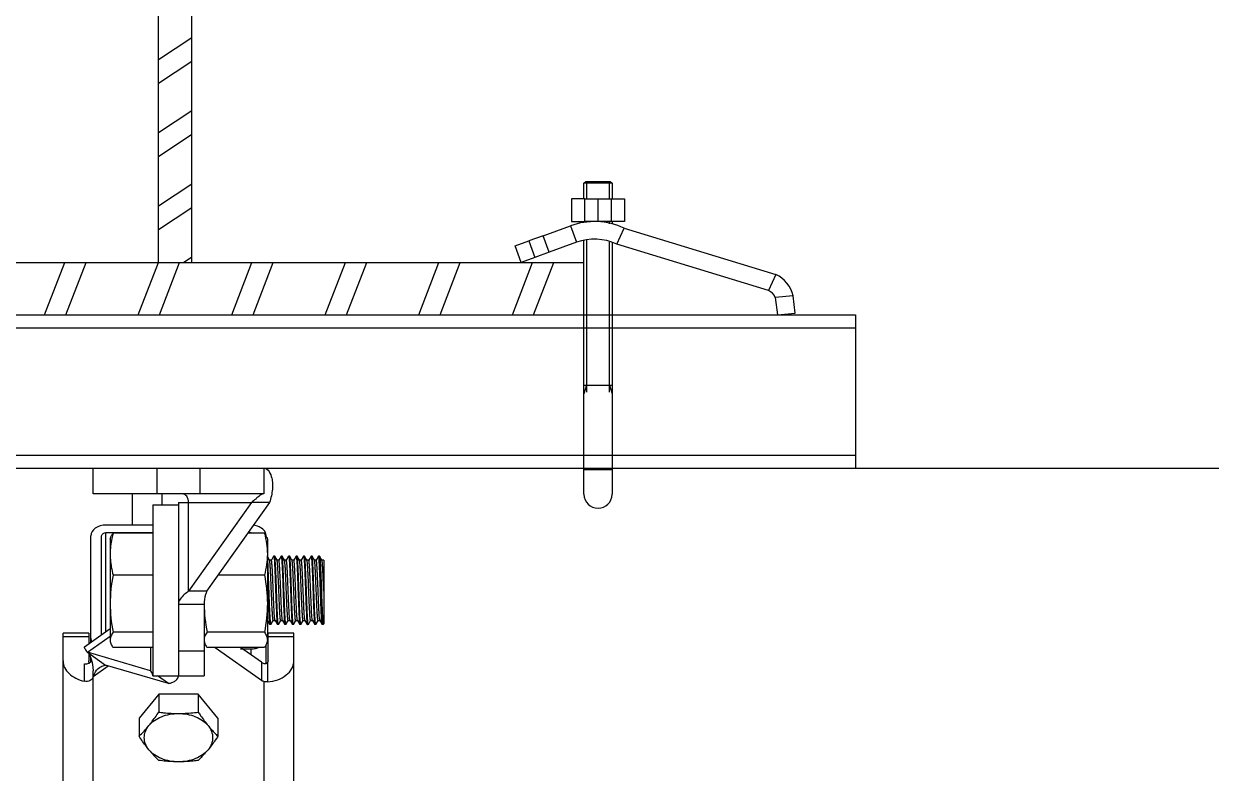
# Model space of a CAD drawing. Extents: x 4995099 to 5303443, y 4627657 to 4889583.
# Drawn here: x 5020904 to 5024940, y 4737248 to 4739797 of the extents above; entities that cross this region are included whole.
import ezdxf

# ---------------------------------------------------------------- set-up
doc = ezdxf.new("R2010")
doc.units = 0
doc.header["$LTSCALE"] = 1000
doc.header["$MEASUREMENT"] = 0
doc.layers.get('0').update_dxf_attribs({"color": 4, "linetype": 'CONTINUOUS'})
doc.layers.add('BZ', color=2, linetype='CONTINUOUS')
doc.layers.add('walraven', color=7, linetype='CONTINUOUS')

msp = doc.modelspace()

# ---------------------------------------------------------------- linework, layer by layer
for p, q in [((5021361.1, 4738985.2), (5021361.1, 4742055)), ((5021475.1, 4738985.2), (5021475.1, 4742055)), ((5021361.1, 4739675.2), (5021475.1, 4739750.4)), ((5021361.1, 4739594.5), (5021475.1, 4739669.7)), ((5021361.1, 4739426.5), (5021475.1, 4739501.7)), ((5021361.1, 4739345.7), (5021475.1, 4739420.9)), ((5021361.1, 4739177.7), (5021475.1, 4739252.9)), ((5021361.1, 4739096.9), (5021475.1, 4739172.1)), ((5020028.7, 4738985.2), (5022807.6, 4738985.2)), ((5020974.7, 4738807), (5021043.3, 4738985.2)), ((5021047.1, 4738807), (5021115.6, 4738985.2)), ((5021292.6, 4738807), (5021361.1, 4738985.2)), ((5021365, 4738807), (5021433.5, 4738985.2)), ((5021446.4, 4738985.2), (5021475.1, 4739004.1)), ((5021610.5, 4738807), (5021679, 4738985.2)), ((5021682.9, 4738807), (5021751.4, 4738985.2)), ((5021928.4, 4738807), (5021996.9, 4738985.2)), ((5022000.8, 4738807), (5022069.3, 4738985.2)), ((5022246.3, 4738807), (5022314.8, 4738985.2)), ((5022318.7, 4738807), (5022387.2, 4738985.2)), ((5022564.2, 4738807), (5022632.7, 4738985.2)), ((5022636.5, 4738807), (5022705.1, 4738985.2))]:
    msp.add_line(p, q)
at = {"linetype": 'Continuous'}
for p, q in [((5019128.4, 4738807), (5023730.8, 4738807)), ((5019128.4, 4738762.5), (5023730.8, 4738762.5)), ((5019128.4, 4738329.8), (5023730.8, 4738329.8)), ((5019128.4, 4738285.2), (5023730.8, 4738285.2)), ((5021139.2, 4738198.1), (5021139.2, 4738285.2)), ((5021139.2, 4738285.2), (5021720, 4738285.2)), ((5021357, 4738198.1), (5021357, 4738285.2)), ((5021502.2, 4738285.2), (5021502.2, 4738198.1)), ((5021720, 4738285.2), (5021720, 4738198.1)), ((5021720, 4738198.1), (5021139.2, 4738198.1)), ((5021271.9, 4738198.1), (5021271.9, 4738091.7)), ((5021372.5, 4738198.1), (5021372.5, 4738160.1)), ((5021429.6, 4738169.1), (5021429.6, 4737579.3)), ((5021429.6, 4738169.1), (5021677.5, 4738169.1)), ((5021677.5, 4738169.1), (5021463.6, 4737866.6)), ((5021463.6, 4737866.6), (5021463.6, 4738169.1)), ((5021739.1, 4738169.1), (5021525.2, 4737866.6)), ((5021739.1, 4738169.1), (5021677.5, 4738169.1)), ((5021342.5, 4738160.1), (5021342.5, 4737579.3)), ((5021342.5, 4738160.1), (5021429.6, 4738160.1)), ((5021342.5, 4738091.7), (5021182.7, 4738091.7)), ((5021131.9, 4737693.4), (5021131.9, 4738055.7)), ((5021168.2, 4737719.1), (5021168.2, 4738055.7)), ((5021182.7, 4737729.4), (5021182.7, 4738066)), ((5021182.7, 4738066), (5021342.5, 4738066)), ((5021197.3, 4738043.9), (5021199.6, 4738050.4)), ((5021197.3, 4738043.9), (5021197.3, 4737695.5)), ((5021342.5, 4738064), (5021207.1, 4738064)), ((5021721.8, 4738064), (5021664.8, 4738064)), ((5021666.2, 4738066), (5021676.4, 4738066)), ((5021676.4, 4738064), (5021676.4, 4738066)), ((5021729.3, 4738050.4), (5021731.6, 4738043.9)), ((5021731.6, 4738043.9), (5021731.6, 4737695.5)), ((5021739.1, 4737972.1), (5021731.6, 4737985)), ((5021739.2, 4737971.8), (5021739.1, 4737972.1)), ((5021745.3, 4737972.1), (5021739.1, 4737972.1)), ((5021739.4, 4737971.4), (5021739.2, 4737971.8)), ((5021753, 4737985.7), (5021745.2, 4737972.1)), ((5021753, 4737985.7), (5021753.2, 4737985.9)), ((5021756.4, 4737985.9), (5021753.2, 4737985.9)), ((5021756.6, 4737985.6), (5021756.4, 4737985.9)), ((5021764.5, 4737972.1), (5021756.6, 4737985.6)), ((5021764.6, 4737971.8), (5021764.5, 4737972.1)), ((5021770.7, 4737972.1), (5021764.5, 4737972.1)), ((5021778.4, 4737985.7), (5021770.6, 4737972.1)), ((5021778.4, 4737985.7), (5021778.6, 4737985.9)), ((5021781.8, 4737985.9), (5021778.6, 4737985.9)), ((5021782.1, 4737985.6), (5021781.8, 4737985.9)), ((5021789.9, 4737972.1), (5021782.1, 4737985.6)), ((5021790, 4737971.8), (5021789.9, 4737972.1)), ((5021796.1, 4737972.1), (5021789.9, 4737972.1)), ((5021803.8, 4737985.7), (5021796, 4737972.1)), ((5021803.8, 4737985.7), (5021804.1, 4737985.9)), ((5021807.2, 4737985.9), (5021804.1, 4737985.9)), ((5021807.5, 4737985.6), (5021807.2, 4737985.9)), ((5021815.3, 4737972.1), (5021807.5, 4737985.6)), ((5021815.4, 4737971.8), (5021815.3, 4737972.1)), ((5021821.5, 4737972.1), (5021815.3, 4737972.1)), ((5021815.5, 4737971.6), (5021815.4, 4737971.8)), ((5021829.2, 4737985.7), (5021821.4, 4737972.1)), ((5021829.2, 4737985.7), (5021829.5, 4737985.9)), ((5021832.6, 4737985.9), (5021829.5, 4737985.9)), ((5021832.9, 4737985.6), (5021832.6, 4737985.9)), ((5021840.7, 4737972.1), (5021832.9, 4737985.6)), ((5021840.8, 4737971.8), (5021840.7, 4737972.1)), ((5021846.9, 4737972.1), (5021840.7, 4737972.1)), ((5021854.6, 4737985.7), (5021846.8, 4737972.1)), ((5021854.6, 4737985.7), (5021854.9, 4737985.9)), ((5021858, 4737985.9), (5021854.9, 4737985.9)), ((5021858.3, 4737985.6), (5021858, 4737985.9)), ((5021866.1, 4737972.1), (5021858.3, 4737985.6)), ((5021866.2, 4737971.8), (5021866.1, 4737972.1)), ((5021872.3, 4737972.1), (5021866.1, 4737972.1)), ((5021880, 4737985.7), (5021872.2, 4737972.1)), ((5021880, 4737985.7), (5021880.3, 4737985.9)), ((5021883.5, 4737985.9), (5021880.3, 4737985.9)), ((5021883.7, 4737985.6), (5021883.5, 4737985.9)), ((5021891.5, 4737972.1), (5021883.7, 4737985.6)), ((5021891.7, 4737971.8), (5021891.5, 4737972.1)), ((5021897.7, 4737972.1), (5021891.5, 4737972.1)), ((5021905.5, 4737985.7), (5021897.6, 4737972.1)), ((5021905.7, 4737985.9), (5021905.5, 4737985.7)), ((5021908.9, 4737985.9), (5021905.7, 4737985.9)), ((5021908.9, 4737985.9), (5021909.1, 4737985.6)), ((5021916.9, 4737972.1), (5021909.1, 4737985.6)), ((5021909.1, 4737985.6), (5021909.2, 4737985.5)), ((5021917.1, 4737971.8), (5021916.9, 4737972.1)), ((5021923.1, 4737972.1), (5021916.9, 4737972.1)), ((5021923.3, 4737972.5), (5021923, 4737972.1)), ((5021923.3, 4737972), (5021923.1, 4737972.1)), ((5021923.3, 4737972.5), (5021923.3, 4737756.3)), ((5021342.5, 4737921.8), (5021207.1, 4737921.8)), ((5021721.8, 4737921.8), (5021564.2, 4737921.8)), ((5021525.2, 4737866.6), (5021463.6, 4737866.6)), ((5021516.7, 4737822), (5021429.6, 4737822)), ((5021516.7, 4737822), (5021516.7, 4737579.3)), ((5021731.6, 4737767.3), (5021732.4, 4737767.3)), ((5021732.3, 4737767.6), (5021732.4, 4737767.3)), ((5021732.4, 4737767.3), (5021740.3, 4737753.8)), ((5021743.9, 4737753.8), (5021751.7, 4737767.3)), ((5021751.6, 4737767.3), (5021757.8, 4737767.3)), ((5021757.7, 4737767.6), (5021757.6, 4737767.9)), ((5021757.7, 4737767.6), (5021757.8, 4737767.3)), ((5021757.8, 4737767.3), (5021765.7, 4737753.8)), ((5021769.4, 4737753.8), (5021777.1, 4737767.3)), ((5021777, 4737767.3), (5021783.2, 4737767.3)), ((5021783.1, 4737767.6), (5021783.2, 4737767.3)), ((5021783.2, 4737767.3), (5021791.1, 4737753.8)), ((5021794.8, 4737753.8), (5021802.5, 4737767.3)), ((5021802.4, 4737767.3), (5021808.7, 4737767.3)), ((5021808.5, 4737767.6), (5021808.7, 4737767.3)), ((5021808.7, 4737767.3), (5021816.5, 4737753.8)), ((5021820.2, 4737753.8), (5021828, 4737767.3)), ((5021827.9, 4737767.3), (5021834.1, 4737767.3)), ((5021833.9, 4737767.6), (5021834.1, 4737767.3)), ((5021834.1, 4737767.3), (5021841.9, 4737753.8)), ((5021845.6, 4737753.8), (5021853.4, 4737767.3)), ((5021853.3, 4737767.3), (5021859.5, 4737767.3)), ((5021859.3, 4737767.6), (5021859.5, 4737767.3)), ((5021859.5, 4737767.3), (5021867.3, 4737753.8)), ((5021871, 4737753.8), (5021878.8, 4737767.3)), ((5021878.7, 4737767.3), (5021884.9, 4737767.3)), ((5021884.7, 4737767.6), (5021884, 4737770.7)), ((5021884.7, 4737767.6), (5021884.9, 4737767.3)), ((5021884.9, 4737767.3), (5021892.7, 4737753.8)), ((5021896.4, 4737753.8), (5021904.2, 4737767.3)), ((5021904.1, 4737767.3), (5021910.3, 4737767.3)), ((5021910.2, 4737767.6), (5021910.3, 4737767.3)), ((5021910.3, 4737767.3), (5021918.2, 4737753.8)), ((5021037.5, 4737013.6), (5021037.5, 4737724.5)), ((5021124.6, 4737724.5), (5021037.5, 4737724.5)), ((5021110.4, 4737678.2), (5021197.3, 4737739.6)), ((5021124.6, 4737724.5), (5021124.6, 4737688.3)), ((5021342.5, 4737727.4), (5021207.1, 4737727.4)), ((5021721.8, 4737727.4), (5021526.5, 4737727.4)), ((5021734.5, 4737629.7), (5021734.5, 4737724.5)), ((5021821.6, 4737724.5), (5021734.5, 4737724.5)), ((5021740.3, 4737753.8), (5021740.5, 4737753.5)), ((5021743.7, 4737753.5), (5021740.5, 4737753.5)), ((5021743.9, 4737753.8), (5021743.7, 4737753.5)), ((5021765.7, 4737753.8), (5021765.9, 4737753.5)), ((5021769.1, 4737753.5), (5021765.9, 4737753.5)), ((5021769.4, 4737753.8), (5021769.1, 4737753.5)), ((5021791.1, 4737753.8), (5021791.3, 4737753.5)), ((5021794.5, 4737753.5), (5021791.3, 4737753.5)), ((5021794.8, 4737753.8), (5021794.5, 4737753.5)), ((5021816.5, 4737753.8), (5021816.8, 4737753.5)), ((5021819.9, 4737753.5), (5021816.8, 4737753.5)), ((5021820.2, 4737753.8), (5021819.9, 4737753.5)), ((5021821.6, 4737013.6), (5021821.6, 4737724.5)), ((5021841.9, 4737753.8), (5021842.2, 4737753.5)), ((5021845.3, 4737753.5), (5021842.2, 4737753.5)), ((5021845.6, 4737753.8), (5021845.3, 4737753.5)), ((5021867.3, 4737753.8), (5021867.6, 4737753.5)), ((5021870.7, 4737753.5), (5021867.6, 4737753.5)), ((5021871, 4737753.8), (5021870.7, 4737753.5)), ((5021892.7, 4737753.8), (5021893, 4737753.5)), ((5021896.2, 4737753.5), (5021893, 4737753.5)), ((5021896.4, 4737753.8), (5021896.2, 4737753.5)), ((5021921.6, 4737753.5), (5021918.4, 4737753.5)), ((5021921.6, 4737753.5), (5021921.8, 4737753.8)), ((5021921.8, 4737753.8), (5021923.3, 4737756.3)), ((5021124.6, 4737711.8), (5021037.5, 4737711.8)), ((5021120.1, 4737659), (5021197.3, 4737713.5)), ((5021197.3, 4737695.5), (5021199.6, 4737689)), ((5021516.7, 4737695.5), (5021519, 4737689)), ((5021727.2, 4737621.2), (5021727.2, 4737684.5)), ((5021729.3, 4737689), (5021731.6, 4737695.5)), ((5021821.6, 4737711.8), (5021734.5, 4737711.8)), ((5021120.1, 4737659), (5021181.7, 4737615.4)), ((5021334, 4737596.3), (5021120.1, 4737659)), ((5021124.6, 4737655.7), (5021124.6, 4737629.7)), ((5021125.4, 4737655.2), (5021127.6, 4737650.6)), ((5021127.6, 4737650.6), (5021132, 4737639.1)), ((5021342.5, 4737675.4), (5021207.1, 4737675.4)), ((5021334, 4737675.4), (5021334, 4737596.3)), ((5021429.6, 4737664.4), (5021516.7, 4737664.4)), ((5021721.8, 4737675.4), (5021526.5, 4737675.4)), ((5021553.7, 4737675.4), (5021711.4, 4737563.8)), ((5021640.1, 4737670.7), (5021676.4, 4737670.7)), ((5021711.4, 4737625.4), (5021640.8, 4737675.4)), ((5021676.4, 4737650.2), (5021676.4, 4737670.7)), ((5021110.2, 4737560.8), (5021110.2, 4737619.4)), ((5021131.9, 4737626.5), (5021131.9, 4737639.2)), ((5021132, 4737639.1), (5021135.9, 4737624.6)), ((5021135.9, 4737624.6), (5021138.6, 4737608.3)), ((5021138.6, 4737608.3), (5021139.2, 4737596.4)), ((5021139.2, 4737576.8), (5021190.2, 4737612.9)), ((5021395.6, 4737552.7), (5021181.7, 4737615.4)), ((5021711.4, 4737625.4), (5021711.4, 4737563.8)), ((5021732, 4737623.9), (5021732, 4737558.3)), ((5021139.2, 4736941.7), (5021139.2, 4737596.4)), ((5021342.5, 4737579.3), (5021516.7, 4737579.3)), ((5021395.6, 4737552.7), (5021358, 4737579.3)), ((5021720, 4737559.6), (5021720, 4736941.7)), ((5021362.5, 4737516.7), (5021295.4, 4737434.6)), ((5021362.5, 4737516.7), (5021362.5, 4737455.6)), ((5021496.6, 4737516.7), (5021362.5, 4737516.7)), ((5021496.6, 4737516.7), (5021496.6, 4737455.6)), ((5021563.7, 4737434.6), (5021496.6, 4737516.7)), ((5021295.4, 4737434.6), (5021295.4, 4737373.5)), ((5021563.7, 4737434.6), (5021563.7, 4737373.5))]:
    msp.add_line(p, q, dxfattribs=at)
at = {"color": 7}
for p, q in [((5020028.7, 4738807), (5022807.6, 4738807)), ((5023730.8, 4738807), (5023730.8, 4738285.2))]:
    msp.add_line(p, q, dxfattribs=at)
at = {"linetype": 'Continuous'}
for centre, radius, start, end in [((5021699.5, 4738055.2), 27.8, 17.8946, 22.1691), ((5021228.6, 4737740), 135.5, 215.5714, 216.7651), ((5021112.7, 4737651.7), 32, 292.244, 297.8329), ((5021113.5, 4737650), 30.1, 297.8753, 299.7704), ((5021004.7, 4737674.7), 418.6, 313.9914, 320.7735), ((5021653.2, 4737592.5), 418.6, 219.2265, 226.0086)]:
    msp.add_arc(centre, radius, start, end, dxfattribs=at)
for points, knots in [([(5021720, 4738285.2), (5021734.4, 4738285.2), (5021746.6, 4738258.6), (5021749.3, 4738233.1), (5021748.9, 4738204.9), (5021744, 4738183.4), (5021739.1, 4738169.1)], [0, 0, 0, 0, 0.34128, 0.481725, 0.640517, 1, 1, 1, 1]), ([(5021463.6, 4738169.1), (5021463.6, 4738176.2), (5021460.9, 4738189.5), (5021448.7, 4738198.1), (5021443.1, 4738198.1)], [0, 0, 0, 0, 0.55976, 1, 1, 1, 1]), ([(5021696.1, 4738183.9), (5021694.8, 4738182.8), (5021688.7, 4738177.6), (5021682.5, 4738172.7), (5021677.5, 4738169.1)], [0, 0, 0, 0, 0.226541, 1, 1, 1, 1]), ([(5021720, 4738198.1), (5021716.2, 4738198.1), (5021707.3, 4738193.7), (5021700.4, 4738187.5), (5021696.1, 4738183.9)], [0, 0, 0, 0, 0.400704, 1, 1, 1, 1]), ([(5021182.7, 4738091.7), (5021170.2, 4738091.7), (5021147, 4738086.9), (5021131.9, 4738065.6), (5021131.9, 4738055.7)], [0, 0, 0, 0, 0.559767, 1, 1, 1, 1]), ([(5021725.2, 4738065.7), (5021723.8, 4738069.1), (5021714.5, 4738083.3), (5021696.9, 4738089.9), (5021684, 4738091.3)], [0, 0, 0, 0, 0.221061, 1, 1, 1, 1]), ([(5021207.1, 4738064), (5021205.6, 4738058.2), (5021200.1, 4738034.9), (5021197.3, 4738010.8), (5021197.3, 4737992.9)], [0, 0, 0, 0, 0.252048, 1, 1, 1, 1]), ([(5021199.5, 4738050.1), (5021199.9, 4738051.3), (5021202, 4738056.2), (5021204.8, 4738060.7), (5021207.1, 4738064)], [0, 0, 0, 0, 0.238306, 1, 1, 1, 1]), ([(5021729.3, 4738050.1), (5021728.9, 4738051.3), (5021726.9, 4738056.2), (5021724.1, 4738060.7), (5021721.8, 4738064)], [0, 0, 0, 0, 0.238306, 1, 1, 1, 1]), ([(5021721.8, 4738064), (5021724.8, 4738052.4), (5021729.7, 4738028.9), (5021731.6, 4738004.8), (5021731.6, 4737992.9)], [0, 0, 0, 0, 0.502209, 1, 1, 1, 1]), ([(5021727.2, 4738055.7), (5021727.2, 4738057.1), (5021727, 4738059.8), (5021726.4, 4738062.4), (5021725.9, 4738063.7)], [0, 0, 0, 0, 0.496614, 1, 1, 1, 1]), ([(5021197.3, 4737992.9), (5021197.3, 4737986.9), (5021198.2, 4737963), (5021202.6, 4737939.2), (5021207.1, 4737921.8)], [0, 0, 0, 0, 0.248826, 1, 1, 1, 1]), ([(5021731.6, 4737992.9), (5021731.6, 4737981), (5021729.7, 4737957), (5021724.8, 4737933.4), (5021721.8, 4737921.8)], [0, 0, 0, 0, 0.497791, 1, 1, 1, 1]), ([(5021740.5, 4737787.6), (5021739.6, 4737806), (5021738.6, 4737835), (5021737.2, 4737874.5), (5021736.1, 4737905.1), (5021735, 4737933.1), (5021734, 4737956.2), (5021733.1, 4737971.7), (5021732.3, 4737980.4), (5021731.9, 4737983.4), (5021731.6, 4737984.6)], [0, 0, 0, 0, 0.280313, 0.441626, 0.601058, 0.746568, 0.867171, 0.953784, 0.982215, 1, 1, 1, 1]), ([(5021751.6, 4737767.3), (5021751.4, 4737767.3), (5021751.1, 4737768.1), (5021750.8, 4737769.4), (5021750.4, 4737771.7), (5021750.1, 4737774.8), (5021749.7, 4737778.8), (5021749.1, 4737785.7), (5021748.5, 4737796.1), (5021747.7, 4737810.5), (5021747, 4737827), (5021746.3, 4737845), (5021745.5, 4737863.8), (5021744.7, 4737882.9), (5021744, 4737901.5), (5021743.2, 4737919), (5021742.5, 4737934.7), (5021741.8, 4737948.1), (5021741.1, 4737958.8), (5021740.3, 4737966.2), (5021739.8, 4737970.1), (5021739.4, 4737971.4)], [0, 0, 0, 0, 0.002911, 0.009851, 0.021077, 0.036552, 0.056152, 0.079719, 0.137881, 0.208992, 0.29053, 0.379595, 0.473019, 0.567477, 0.659607, 0.74613, 0.82397, 0.89036, 0.94295, 0.979899, 1, 1, 1, 1]), ([(5021757.6, 4737767.9), (5021757.1, 4737769), (5021756.7, 4737772.8), (5021755.9, 4737780), (5021755.2, 4737790.5), (5021754.4, 4737803.8), (5021753.7, 4737819.5), (5021752.9, 4737836.9), (5021752.2, 4737855.6), (5021751.4, 4737874.8), (5021750.7, 4737893.8), (5021749.9, 4737911.9), (5021749.2, 4737928.5), (5021748.4, 4737943), (5021747.8, 4737953.5), (5021747.2, 4737960.5), (5021746.8, 4737964.5), (5021746.5, 4737967.6), (5021746.1, 4737970), (5021745.8, 4737971.3), (5021745.5, 4737972.1), (5021745.3, 4737972.1)], [0, 0, 0, 0, 0.018814, 0.054691, 0.106467, 0.172314, 0.249877, 0.336373, 0.428694, 0.52352, 0.617441, 0.707082, 0.789219, 0.860904, 0.919566, 0.943342, 0.96312, 0.978736, 0.990065, 0.997067, 1, 1, 1, 1]), ([(5021753.2, 4737985.9), (5021753.4, 4737985.9), (5021753.7, 4737985.3), (5021753.9, 4737984.4), (5021754.2, 4737982.8), (5021754.6, 4737979.6), (5021755.1, 4737974), (5021755.7, 4737965.6), (5021756.3, 4737955.2), (5021756.8, 4737942.9), (5021757.4, 4737929), (5021758.2, 4737908.2), (5021759.2, 4737880.8), (5021760.3, 4737847.7), (5021761.5, 4737816.5), (5021762.3, 4737796.7), (5021762.8, 4737787.6)], [0, 0, 0, 0, 0.00218, 0.007156, 0.015174, 0.026244, 0.057342, 0.099842, 0.152844, 0.215209, 0.285592, 0.362474, 0.528996, 0.700446, 0.862075, 1, 1, 1, 1]), ([(5021765.9, 4737787.6), (5021765.5, 4737796.4), (5021764.7, 4737815.7), (5021763.6, 4737846), (5021762.5, 4737878.2), (5021761.3, 4737909.8), (5021760.4, 4737934.4), (5021759.6, 4737951.9), (5021759, 4737962.6), (5021758.4, 4737971.4), (5021757.9, 4737978.2), (5021757.3, 4737982.7), (5021757, 4737985), (5021756.6, 4737985.6)], [0, 0, 0, 0, 0.134252, 0.291372, 0.458537, 0.622096, 0.768683, 0.831794, 0.886343, 0.931217, 0.965509, 0.98855, 1, 1, 1, 1]), ([(5021777, 4737767.3), (5021776.8, 4737767.3), (5021776.5, 4737768.2), (5021776.2, 4737769.4), (5021775.8, 4737771.9), (5021775.4, 4737775.1), (5021775.1, 4737779.2), (5021774.5, 4737786.3), (5021773.9, 4737797), (5021773.1, 4737811.7), (5021772.3, 4737828.6), (5021771.6, 4737847), (5021770.8, 4737866.2), (5021770.1, 4737885.6), (5021769.3, 4737904.4), (5021768.5, 4737921.8), (5021767.8, 4737937.4), (5021767, 4737950.5), (5021766.3, 4737960.6), (5021765.7, 4737967), (5021765.1, 4737970.4), (5021764.8, 4737971.5), (5021764.6, 4737971.8)], [0, 0, 0, 0, 0.002979, 0.01011, 0.021658, 0.037569, 0.057721, 0.081935, 0.141647, 0.214533, 0.297928, 0.388772, 0.483731, 0.57932, 0.672029, 0.758454, 0.835426, 0.900125, 0.95019, 0.983823, 0.99411, 1, 1, 1, 1]), ([(5021783.1, 4737767.6), (5021782.9, 4737767.9), (5021782.6, 4737769), (5021782, 4737772.3), (5021781.4, 4737778.8), (5021780.7, 4737788.9), (5021779.9, 4737802), (5021779.2, 4737817.5), (5021778.4, 4737835), (5021777.7, 4737853.8), (5021776.9, 4737873.2), (5021776.1, 4737892.4), (5021775.4, 4737910.8), (5021774.6, 4737927.7), (5021773.9, 4737942.4), (5021773.2, 4737953.1), (5021772.7, 4737960.2), (5021772.3, 4737964.3), (5021771.9, 4737967.5), (5021771.5, 4737970), (5021771.2, 4737971.2), (5021770.9, 4737972.1), (5021770.7, 4737972.1)], [0, 0, 0, 0, 0.005873, 0.016149, 0.049758, 0.099805, 0.164491, 0.241456, 0.327881, 0.420594, 0.516191, 0.611162, 0.702019, 0.785427, 0.858327, 0.918049, 0.942268, 0.962424, 0.978339, 0.989888, 0.997021, 1, 1, 1, 1]), ([(5021778.6, 4737985.9), (5021778.8, 4737985.9), (5021779.1, 4737985.3), (5021779.3, 4737984.4), (5021779.6, 4737982.8), (5021780, 4737979.6), (5021780.5, 4737974), (5021781.1, 4737965.6), (5021781.7, 4737955.2), (5021782.3, 4737942.9), (5021782.8, 4737929), (5021783.6, 4737908.2), (5021784.6, 4737880.8), (5021785.8, 4737847.7), (5021786.9, 4737816.5), (5021787.7, 4737796.7), (5021788.2, 4737787.6)], [0, 0, 0, 0, 0.002174, 0.007143, 0.015154, 0.026218, 0.057307, 0.099799, 0.152794, 0.215155, 0.285537, 0.362422, 0.52895, 0.70041, 0.86206, 1, 1, 1, 1]), ([(5021791.3, 4737787.6), (5021790.9, 4737796.4), (5021790.1, 4737815.7), (5021789, 4737846), (5021787.9, 4737878.2), (5021786.8, 4737909.8), (5021785.8, 4737934.4), (5021785, 4737951.9), (5021784.4, 4737962.6), (5021783.9, 4737971.4), (5021783.4, 4737978.2), (5021782.7, 4737982.7), (5021782.4, 4737985), (5021782.1, 4737985.6)], [0, 0, 0, 0, 0.134248, 0.291362, 0.458527, 0.622086, 0.768676, 0.831791, 0.886342, 0.931217, 0.965509, 0.988549, 1, 1, 1, 1]), ([(5021802.4, 4737767.3), (5021802.2, 4737767.3), (5021801.9, 4737768.2), (5021801.6, 4737769.4), (5021801.2, 4737771.9), (5021800.8, 4737775.1), (5021800.5, 4737779.2), (5021799.9, 4737786.3), (5021799.3, 4737797), (5021798.5, 4737811.7), (5021797.8, 4737828.6), (5021797, 4737847), (5021796.2, 4737866.2), (5021795.5, 4737885.6), (5021794.7, 4737904.4), (5021793.9, 4737921.8), (5021793.2, 4737937.4), (5021792.4, 4737950.5), (5021791.7, 4737960.6), (5021791.1, 4737967), (5021790.5, 4737970.4), (5021790.2, 4737971.5), (5021790, 4737971.8)], [0, 0, 0, 0, 0.002978, 0.01011, 0.021657, 0.037569, 0.057721, 0.081935, 0.141646, 0.214533, 0.297927, 0.388772, 0.483732, 0.579321, 0.67203, 0.758455, 0.835427, 0.900125, 0.95019, 0.983823, 0.994113, 1, 1, 1, 1]), ([(5021808.5, 4737767.6), (5021808.3, 4737767.9), (5021808, 4737769), (5021807.4, 4737772.3), (5021806.8, 4737778.8), (5021806.1, 4737788.9), (5021805.3, 4737802), (5021804.6, 4737817.5), (5021803.8, 4737835), (5021803.1, 4737853.8), (5021802.3, 4737873.2), (5021801.5, 4737892.4), (5021800.8, 4737910.8), (5021800, 4737927.7), (5021799.3, 4737942.4), (5021798.6, 4737953.1), (5021798.1, 4737960.2), (5021797.7, 4737964.3), (5021797.3, 4737967.5), (5021796.9, 4737970), (5021796.6, 4737971.2), (5021796.3, 4737972.1), (5021796.1, 4737972.1)], [0, 0, 0, 0, 0.005876, 0.016149, 0.049759, 0.099805, 0.164492, 0.241457, 0.327882, 0.420595, 0.516191, 0.611162, 0.702019, 0.785427, 0.858326, 0.918049, 0.942268, 0.962424, 0.978338, 0.989888, 0.99702, 1, 1, 1, 1]), ([(5021804.1, 4737985.9), (5021804.2, 4737985.9), (5021804.5, 4737985.3), (5021804.7, 4737984.4), (5021805, 4737982.8), (5021805.4, 4737979.6), (5021805.9, 4737974), (5021806.5, 4737965.6), (5021807.1, 4737955.2), (5021807.7, 4737942.9), (5021808.2, 4737929), (5021809.1, 4737908.2), (5021810, 4737880.8), (5021811.2, 4737847.7), (5021812.3, 4737816.5), (5021813.1, 4737796.7), (5021813.6, 4737787.6)], [0, 0, 0, 0, 0.002175, 0.007145, 0.015158, 0.026223, 0.057313, 0.099807, 0.152805, 0.215171, 0.285555, 0.36244, 0.528965, 0.700426, 0.862068, 1, 1, 1, 1]), ([(5021816.8, 4737787.6), (5021816.3, 4737796.4), (5021815.5, 4737815.7), (5021814.4, 4737846), (5021813.3, 4737878.2), (5021812.2, 4737909.8), (5021811.2, 4737934.4), (5021810.4, 4737951.9), (5021809.8, 4737962.6), (5021809.3, 4737971.4), (5021808.8, 4737978.2), (5021808.1, 4737982.7), (5021807.8, 4737985), (5021807.5, 4737985.6)], [0, 0, 0, 0, 0.134249, 0.291369, 0.458531, 0.622086, 0.768675, 0.831789, 0.886339, 0.931214, 0.965507, 0.988549, 1, 1, 1, 1]), ([(5021827.9, 4737767.3), (5021827.7, 4737767.3), (5021827.3, 4737768.2), (5021827, 4737769.4), (5021826.6, 4737771.8), (5021826.3, 4737774.9), (5021825.9, 4737779), (5021825.4, 4737786), (5021824.7, 4737796.5), (5021824, 4737811), (5021823.2, 4737827.7), (5021822.4, 4737845.8), (5021821.7, 4737864.9), (5021820.9, 4737884.1), (5021820.2, 4737902.8), (5021819.4, 4737920.3), (5021818.7, 4737935.9), (5021817.9, 4737949.2), (5021817.2, 4737959.6), (5021816.4, 4737966.7), (5021816, 4737970.4), (5021815.5, 4737971.6)], [0, 0, 0, 0, 0.00294, 0.009963, 0.021326, 0.036989, 0.056826, 0.080671, 0.139499, 0.211374, 0.29371, 0.383542, 0.477628, 0.572576, 0.664959, 0.751445, 0.828916, 0.894583, 0.946089, 0.981611, 1, 1, 1, 1]), ([(5021833.7, 4737768.1), (5021833.3, 4737769.4), (5021832.8, 4737773.4), (5021832, 4737780.9), (5021831.3, 4737791.5), (5021830.6, 4737805), (5021829.9, 4737820.7), (5021829.1, 4737838.2), (5021828.4, 4737856.8), (5021827.6, 4737875.8), (5021826.9, 4737894.7), (5021826.1, 4737912.6), (5021825.4, 4737929), (5021824.6, 4737943.4), (5021824, 4737953.7), (5021823.4, 4737960.6), (5021823.1, 4737964.6), (5021822.7, 4737967.7), (5021822.3, 4737970), (5021822, 4737971.3), (5021821.7, 4737972.1), (5021821.5, 4737972.1)], [0, 0, 0, 0, 0.020522, 0.05782, 0.110674, 0.177241, 0.25517, 0.341702, 0.433769, 0.528107, 0.621369, 0.710247, 0.791589, 0.862513, 0.920514, 0.944012, 0.963555, 0.978984, 0.990176, 0.997096, 1, 1, 1, 1]), ([(5021829.5, 4737985.9), (5021829.6, 4737985.9), (5021829.9, 4737985.3), (5021830.1, 4737984.4), (5021830.4, 4737982.8), (5021830.8, 4737979.6), (5021831.3, 4737974), (5021831.9, 4737965.6), (5021832.5, 4737955.2), (5021833.1, 4737942.9), (5021833.7, 4737929), (5021834.5, 4737908.2), (5021835.4, 4737880.8), (5021836.6, 4737847.7), (5021837.7, 4737816.5), (5021838.5, 4737796.7), (5021839, 4737787.6)], [0, 0, 0, 0, 0.002179, 0.007154, 0.015171, 0.02624, 0.057337, 0.099835, 0.152836, 0.215199, 0.285581, 0.362463, 0.528986, 0.700438, 0.862072, 1, 1, 1, 1]), ([(5021842.2, 4737787.6), (5021841.7, 4737796.4), (5021840.9, 4737815.7), (5021839.8, 4737846), (5021838.7, 4737878.2), (5021837.6, 4737909.8), (5021836.6, 4737934.4), (5021835.8, 4737951.9), (5021835.3, 4737962.6), (5021834.7, 4737971.4), (5021834.2, 4737978.2), (5021833.6, 4737982.7), (5021833.3, 4737985), (5021832.9, 4737985.6)], [0, 0, 0, 0, 0.134251, 0.29137, 0.458536, 0.622096, 0.768683, 0.831794, 0.886344, 0.931218, 0.96551, 0.98855, 1, 1, 1, 1]), ([(5021853.3, 4737767.3), (5021853.1, 4737767.3), (5021852.7, 4737768.2), (5021852.4, 4737769.4), (5021852, 4737771.9), (5021851.7, 4737775.1), (5021851.3, 4737779.2), (5021850.7, 4737786.3), (5021850.1, 4737797), (5021849.3, 4737811.7), (5021848.6, 4737828.6), (5021847.8, 4737847), (5021847, 4737866.2), (5021846.3, 4737885.6), (5021845.5, 4737904.4), (5021844.8, 4737921.8), (5021844, 4737937.4), (5021843.3, 4737950.5), (5021842.5, 4737960.6), (5021841.9, 4737967), (5021841.3, 4737970.4), (5021841, 4737971.5), (5021840.8, 4737971.8)], [0, 0, 0, 0, 0.002979, 0.01011, 0.021658, 0.037569, 0.057721, 0.081935, 0.141647, 0.214533, 0.297928, 0.388772, 0.483732, 0.57932, 0.672029, 0.758455, 0.835426, 0.900125, 0.95019, 0.983823, 0.994111, 1, 1, 1, 1]), ([(5021859.3, 4737767.6), (5021859.1, 4737767.9), (5021858.9, 4737769), (5021858.3, 4737772.3), (5021857.7, 4737778.8), (5021856.9, 4737788.9), (5021856.2, 4737802), (5021855.4, 4737817.5), (5021854.7, 4737835), (5021853.9, 4737853.8), (5021853.1, 4737873.2), (5021852.4, 4737892.4), (5021851.6, 4737910.8), (5021850.8, 4737927.7), (5021850.1, 4737942.4), (5021849.4, 4737953.1), (5021848.9, 4737960.2), (5021848.5, 4737964.3), (5021848.1, 4737967.5), (5021847.8, 4737970), (5021847.5, 4737971.2), (5021847.1, 4737972.1), (5021846.9, 4737972.1)], [0, 0, 0, 0, 0.005874, 0.016149, 0.049759, 0.099805, 0.164491, 0.241457, 0.327881, 0.420594, 0.516191, 0.611162, 0.702019, 0.785427, 0.858327, 0.918049, 0.942268, 0.962424, 0.978338, 0.989888, 0.997021, 1, 1, 1, 1]), ([(5021854.9, 4737985.9), (5021855, 4737985.9), (5021855.3, 4737985.3), (5021855.5, 4737984.4), (5021855.8, 4737982.8), (5021856.2, 4737979.6), (5021856.7, 4737974), (5021857.3, 4737965.6), (5021857.9, 4737955.2), (5021858.5, 4737942.9), (5021859.1, 4737929), (5021859.9, 4737908.2), (5021860.8, 4737880.8), (5021862, 4737847.7), (5021863.1, 4737816.5), (5021864, 4737796.7), (5021864.4, 4737787.6)], [0, 0, 0, 0, 0.002173, 0.00714, 0.01515, 0.026213, 0.0573, 0.09979, 0.152784, 0.215145, 0.285528, 0.362414, 0.528942, 0.700406, 0.862059, 1, 1, 1, 1]), ([(5021867.6, 4737787.6), (5021867.1, 4737796.4), (5021866.3, 4737815.7), (5021865.2, 4737846), (5021864.1, 4737878.2), (5021863, 4737909.8), (5021862, 4737934.4), (5021861.2, 4737951.9), (5021860.7, 4737962.6), (5021860.1, 4737971.4), (5021859.6, 4737978.2), (5021859, 4737982.7), (5021858.7, 4737985), (5021858.3, 4737985.6)], [0, 0, 0, 0, 0.134247, 0.291362, 0.458526, 0.622082, 0.768672, 0.831787, 0.88634, 0.931215, 0.965508, 0.988549, 1, 1, 1, 1]), ([(5021877.6, 4737770.7), (5021876.9, 4737775.7), (5021876, 4737789.2), (5021874.6, 4737813.5), (5021873.3, 4737844.7), (5021872, 4737878.9), (5021870.8, 4737907.5), (5021869.8, 4737928.7), (5021869.2, 4737942.2), (5021868.5, 4737953.5), (5021867.8, 4737962.2), (5021867.2, 4737967.7), (5021866.7, 4737970.6), (5021866.4, 4737971.5), (5021866.2, 4737971.8)], [0, 0, 0, 0, 0.074943, 0.200842, 0.362373, 0.539776, 0.711331, 0.788253, 0.85604, 0.912609, 0.95623, 0.985597, 0.994677, 1, 1, 1, 1]), ([(5021884, 4737770.7), (5021883.2, 4737775.8), (5021882.3, 4737789.8), (5021880.9, 4737815), (5021879.6, 4737847.2), (5021878.4, 4737876.6), (5021877.4, 4737900.5), (5021876.7, 4737917.3), (5021876, 4737932.5), (5021875.3, 4737945.8), (5021874.6, 4737956.5), (5021874, 4737963.8), (5021873.5, 4737968.1), (5021873.1, 4737970.2), (5021872.8, 4737971.3), (5021872.5, 4737972.1), (5021872.3, 4737972.1)], [0, 0, 0, 0, 0.077318, 0.207666, 0.3744, 0.556123, 0.645307, 0.729501, 0.805982, 0.872279, 0.926255, 0.966184, 0.980475, 0.990844, 0.997262, 1, 1, 1, 1]), ([(5021880.3, 4737985.9), (5021880.4, 4737985.9), (5021880.7, 4737985.3), (5021880.9, 4737984.4), (5021881.2, 4737982.8), (5021881.6, 4737979.6), (5021882.2, 4737974), (5021882.7, 4737965.6), (5021883.3, 4737955.2), (5021883.9, 4737942.9), (5021884.5, 4737929), (5021885.3, 4737908.2), (5021886.3, 4737880.8), (5021887.4, 4737847.7), (5021888.5, 4737816.5), (5021889.4, 4737796.7), (5021889.8, 4737787.6)], [0, 0, 0, 0, 0.002177, 0.007149, 0.015163, 0.02623, 0.057323, 0.099818, 0.152818, 0.215183, 0.285568, 0.362452, 0.528976, 0.700434, 0.862071, 1, 1, 1, 1]), ([(5021893, 4737787.6), (5021892.5, 4737796.4), (5021891.7, 4737815.7), (5021890.6, 4737846), (5021889.5, 4737878.2), (5021888.4, 4737909.8), (5021887.4, 4737934.4), (5021886.6, 4737951.9), (5021886.1, 4737962.6), (5021885.5, 4737971.4), (5021885, 4737978.2), (5021884.4, 4737982.7), (5021884.1, 4737985), (5021883.7, 4737985.6)], [0, 0, 0, 0, 0.134252, 0.291372, 0.458534, 0.62209, 0.768678, 0.831791, 0.88634, 0.931215, 0.965508, 0.988549, 1, 1, 1, 1]), ([(5021904.1, 4737767.3), (5021903.9, 4737767.3), (5021903.5, 4737768.2), (5021903.2, 4737769.4), (5021902.9, 4737771.9), (5021902.5, 4737775.1), (5021902.1, 4737779.2), (5021901.6, 4737786.3), (5021900.9, 4737797), (5021900.1, 4737811.7), (5021899.4, 4737828.6), (5021898.6, 4737847), (5021897.9, 4737866.2), (5021897.1, 4737885.6), (5021896.3, 4737904.4), (5021895.6, 4737921.8), (5021894.8, 4737937.4), (5021894.1, 4737950.5), (5021893.3, 4737960.6), (5021892.7, 4737967), (5021892.1, 4737970.4), (5021891.9, 4737971.5), (5021891.7, 4737971.8)], [0, 0, 0, 0, 0.002979, 0.01011, 0.021658, 0.037569, 0.057721, 0.081935, 0.141647, 0.214533, 0.297928, 0.388772, 0.483731, 0.57932, 0.672029, 0.758454, 0.835426, 0.900125, 0.95019, 0.983823, 0.99411, 1, 1, 1, 1]), ([(5021910.2, 4737767.6), (5021910, 4737767.9), (5021909.7, 4737769), (5021909.1, 4737772.3), (5021908.5, 4737778.8), (5021907.7, 4737788.9), (5021907, 4737802), (5021906.2, 4737817.5), (5021905.5, 4737835), (5021904.7, 4737853.8), (5021903.9, 4737873.2), (5021903.2, 4737892.4), (5021902.4, 4737910.8), (5021901.7, 4737927.7), (5021900.9, 4737942.4), (5021900.3, 4737953.1), (5021899.7, 4737960.2), (5021899.3, 4737964.3), (5021899, 4737967.5), (5021898.6, 4737970), (5021898.3, 4737971.2), (5021897.9, 4737972.1), (5021897.7, 4737972.1)], [0, 0, 0, 0, 0.005876, 0.016149, 0.049759, 0.099805, 0.164492, 0.241457, 0.327882, 0.420595, 0.516192, 0.611162, 0.702019, 0.785427, 0.858326, 0.918049, 0.942268, 0.962424, 0.978338, 0.989888, 0.99702, 1, 1, 1, 1]), ([(5021918.2, 4737753.8), (5021917.9, 4737754.1), (5021917.7, 4737755.3), (5021917.3, 4737757.6), (5021916.9, 4737760.9), (5021916.4, 4737767.3), (5021915.7, 4737777.5), (5021915, 4737792.3), (5021914.2, 4737810), (5021913.5, 4737829.8), (5021912.7, 4737851.1), (5021911.9, 4737873.2), (5021911.2, 4737895), (5021910.4, 4737916), (5021909.6, 4737935.2), (5021908.9, 4737952), (5021908.2, 4737964.3), (5021907.7, 4737972.3), (5021907.3, 4737977), (5021906.9, 4737980.7), (5021906.5, 4737983.5), (5021906.2, 4737984.9), (5021905.9, 4737985.9), (5021905.7, 4737985.9)], [0, 0, 0, 0, 0.005461, 0.015369, 0.029712, 0.048378, 0.097984, 0.162392, 0.239234, 0.32568, 0.418537, 0.514379, 0.609666, 0.700878, 0.784648, 0.857887, 0.917894, 0.942228, 0.962473, 0.978452, 0.990029, 0.997146, 1, 1, 1, 1]), ([(5021909.2, 4737985.5), (5021909.4, 4737985), (5021909.7, 4737983.7), (5021910.3, 4737979.7), (5021910.9, 4737972.2), (5021911.6, 4737960.6), (5021912.4, 4737945.6), (5021913.1, 4737927.9), (5021913.9, 4737908), (5021914.6, 4737886.8), (5021915.4, 4737864.9), (5021916.1, 4737843.2), (5021916.9, 4737822.5), (5021917.7, 4737803.5), (5021918.4, 4737786.9), (5021919.1, 4737774.8), (5021919.6, 4737766.9), (5021920, 4737762.2), (5021920.3, 4737758.7), (5021920.7, 4737755.9), (5021921, 4737754.5), (5021921.3, 4737753.5), (5021921.6, 4737753.5)], [0, 0, 0, 0, 0.006475, 0.017345, 0.052019, 0.102898, 0.168161, 0.245445, 0.331943, 0.424513, 0.519786, 0.6143, 0.704615, 0.787448, 0.85979, 0.919015, 0.943021, 0.962988, 0.978745, 0.990161, 0.99718, 1, 1, 1, 1]), ([(5021923.3, 4737866.7), (5021922.8, 4737879.5), (5021922, 4737898.2), (5021921, 4737922.1), (5021920.2, 4737937.6), (5021919.5, 4737950.6), (5021918.7, 4737960.7), (5021918.1, 4737967.1), (5021917.5, 4737970.4), (5021917.3, 4737971.5), (5021917.1, 4737971.8)], [0, 0, 0, 0, 0.365048, 0.532447, 0.681469, 0.806694, 0.90358, 0.968671, 0.988591, 1, 1, 1, 1]), ([(5021731.6, 4737938.9), (5021732.1, 4737926.6), (5021734.1, 4737876.2), (5021735.5, 4737825.7), (5021737.4, 4737787.6)], [0, 0, 0, 0, 0.243471, 1, 1, 1, 1]), ([(5021463.6, 4737866.6), (5021458.6, 4737863.1), (5021443.7, 4737852.1), (5021429.6, 4737834.9), (5021429.6, 4737822)], [0, 0, 0, 0, 0.32007, 1, 1, 1, 1]), ([(5021525.2, 4737866.6), (5021523.9, 4737862.9), (5021519.2, 4737848.5), (5021516.7, 4737833.3), (5021516.7, 4737822)], [0, 0, 0, 0, 0.257441, 1, 1, 1, 1]), ([(5021732.3, 4737767.6), (5021732.2, 4737767.7), (5021731.9, 4737768.6), (5021731.7, 4737769.5), (5021731.6, 4737770.3)], [0, 0, 0, 0, 0.15445, 1, 1, 1, 1]), ([(5021737.4, 4737787.6), (5021737.6, 4737783.1), (5021738, 4737775.1), (5021738.6, 4737765.9), (5021739.1, 4737760.2), (5021739.5, 4737757.2), (5021739.8, 4737755.2), (5021740.1, 4737754.1), (5021740.3, 4737753.8)], [0, 0, 0, 0, 0.396699, 0.701381, 0.816026, 0.904317, 0.965635, 1, 1, 1, 1]), ([(5021743.7, 4737753.5), (5021743.5, 4737753.5), (5021743.1, 4737754.6), (5021742.8, 4737756), (5021742.4, 4737758.9), (5021742.1, 4737762.7), (5021741.7, 4737767.6), (5021741.1, 4737776), (5021740.8, 4737782.7), (5021740.5, 4737787.6)], [0, 0, 0, 0, 0.020032, 0.070193, 0.151802, 0.264388, 0.406949, 0.578205, 1, 1, 1, 1]), ([(5021762.8, 4737787.6), (5021763, 4737783.1), (5021763.4, 4737775.1), (5021764, 4737765.9), (5021764.6, 4737760.2), (5021764.9, 4737757.2), (5021765.3, 4737755.2), (5021765.5, 4737754.1), (5021765.7, 4737753.8)], [0, 0, 0, 0, 0.396703, 0.701378, 0.816024, 0.904313, 0.965634, 1, 1, 1, 1]), ([(5021769.1, 4737753.5), (5021768.9, 4737753.5), (5021768.6, 4737754.6), (5021768.2, 4737756), (5021767.9, 4737758.9), (5021767.5, 4737762.7), (5021767.1, 4737767.6), (5021766.5, 4737776), (5021766.2, 4737782.7), (5021765.9, 4737787.6)], [0, 0, 0, 0, 0.019992, 0.070121, 0.15171, 0.264292, 0.406859, 0.578131, 1, 1, 1, 1]), ([(5021788.2, 4737787.6), (5021788.4, 4737783.1), (5021788.8, 4737775.1), (5021789.4, 4737765.9), (5021790, 4737760.2), (5021790.3, 4737757.2), (5021790.7, 4737755.2), (5021790.9, 4737754.1), (5021791.1, 4737753.8)], [0, 0, 0, 0, 0.396697, 0.701376, 0.816023, 0.904315, 0.965634, 1, 1, 1, 1]), ([(5021794.5, 4737753.5), (5021794.3, 4737753.5), (5021794, 4737754.6), (5021793.6, 4737756), (5021793.3, 4737758.9), (5021792.9, 4737762.7), (5021792.5, 4737767.6), (5021791.9, 4737776), (5021791.6, 4737782.7), (5021791.3, 4737787.6)], [0, 0, 0, 0, 0.020046, 0.070224, 0.151839, 0.264427, 0.406984, 0.57823, 1, 1, 1, 1]), ([(5021813.6, 4737787.6), (5021813.8, 4737783.1), (5021814.2, 4737775.1), (5021814.8, 4737765.9), (5021815.4, 4737760.2), (5021815.7, 4737757.2), (5021816.1, 4737755.2), (5021816.3, 4737754.1), (5021816.5, 4737753.8)], [0, 0, 0, 0, 0.3967, 0.70138, 0.816026, 0.904316, 0.965635, 1, 1, 1, 1]), ([(5021819.9, 4737753.5), (5021819.7, 4737753.5), (5021819.4, 4737754.6), (5021819.1, 4737756), (5021818.7, 4737758.9), (5021818.3, 4737762.7), (5021817.9, 4737767.6), (5021817.3, 4737776), (5021817, 4737782.7), (5021816.8, 4737787.6)], [0, 0, 0, 0, 0.020019, 0.070169, 0.151771, 0.264355, 0.406918, 0.57818, 1, 1, 1, 1]), ([(5021839, 4737787.6), (5021839.2, 4737783.1), (5021839.6, 4737775.1), (5021840.3, 4737765.9), (5021840.8, 4737760.2), (5021841.1, 4737757.2), (5021841.5, 4737755.2), (5021841.7, 4737754.1), (5021841.9, 4737753.8)], [0, 0, 0, 0, 0.396702, 0.701375, 0.816022, 0.904313, 0.965635, 1, 1, 1, 1]), ([(5021845.3, 4737753.5), (5021845.1, 4737753.5), (5021844.8, 4737754.6), (5021844.5, 4737756), (5021844.1, 4737758.9), (5021843.7, 4737762.7), (5021843.3, 4737767.6), (5021842.8, 4737776), (5021842.4, 4737782.7), (5021842.2, 4737787.6)], [0, 0, 0, 0, 0.020003, 0.070142, 0.151736, 0.26432, 0.406884, 0.578149, 1, 1, 1, 1]), ([(5021864.4, 4737787.6), (5021864.6, 4737783.1), (5021865, 4737775.1), (5021865.7, 4737765.9), (5021866.2, 4737760.2), (5021866.5, 4737757.2), (5021866.9, 4737755.2), (5021867.1, 4737754.1), (5021867.3, 4737753.8)], [0, 0, 0, 0, 0.396699, 0.701381, 0.816026, 0.904317, 0.965635, 1, 1, 1, 1]), ([(5021869.7, 4737757.4), (5021869.2, 4737761.2), (5021868.4, 4737771.3), (5021867.9, 4737781.4), (5021867.6, 4737787.6)], [0, 0, 0, 0, 0.384851, 1, 1, 1, 1]), ([(5021878.7, 4737767.3), (5021878.3, 4737767.3), (5021878, 4737769), (5021877.8, 4737769.8), (5021877.6, 4737770.7)], [0, 0, 0, 0, 0.278506, 1, 1, 1, 1]), ([(5021889.8, 4737787.6), (5021890.1, 4737781.4), (5021890.7, 4737771.3), (5021891.4, 4737761.2), (5021892, 4737757.4)], [0, 0, 0, 0, 0.615149, 1, 1, 1, 1]), ([(5021896.2, 4737753.5), (5021895.9, 4737753.5), (5021895.6, 4737754.6), (5021895.3, 4737756), (5021894.9, 4737758.9), (5021894.5, 4737762.7), (5021894.1, 4737767.6), (5021893.6, 4737776), (5021893.2, 4737782.7), (5021893, 4737787.6)], [0, 0, 0, 0, 0.020006, 0.070146, 0.151741, 0.264322, 0.406888, 0.578156, 1, 1, 1, 1]), ([(5021207.1, 4737727.4), (5021204.2, 4737723.4), (5021199.4, 4737715.3), (5021197.3, 4737705.8), (5021197.3, 4737701.4)], [0, 0, 0, 0, 0.526507, 1, 1, 1, 1]), ([(5021526.5, 4737727.4), (5021523.7, 4737723.4), (5021518.8, 4737715.3), (5021516.7, 4737705.8), (5021516.7, 4737701.4)], [0, 0, 0, 0, 0.526507, 1, 1, 1, 1]), ([(5021721.8, 4737727.4), (5021724.6, 4737723.4), (5021729.5, 4737715.3), (5021731.6, 4737705.8), (5021731.6, 4737701.4)], [0, 0, 0, 0, 0.526507, 1, 1, 1, 1]), ([(5021870.7, 4737753.5), (5021870.6, 4737753.5), (5021870.4, 4737753.9), (5021870, 4737755.1), (5021869.8, 4737756.4), (5021869.7, 4737757.4)], [0, 0, 0, 0, 0.088107, 0.278317, 1, 1, 1, 1]), ([(5021892, 4737757.4), (5021892.1, 4737756.6), (5021892.3, 4737755.4), (5021892.5, 4737754.1), (5021892.7, 4737753.8)], [0, 0, 0, 0, 0.645687, 1, 1, 1, 1]), ([(5021918.4, 4737753.5), (5021918.4, 4737753.5), (5021918.2, 4737753.6), (5021918.2, 4737753.7), (5021918.2, 4737753.8)], [0, 0, 0, 0, 0.399347, 1, 1, 1, 1]), ([(5021197.3, 4737701.4), (5021197.3, 4737698.3), (5021197.9, 4737694.2), (5021199.1, 4737690.3), (5021199.5, 4737689.3)], [0, 0, 0, 0, 0.743021, 1, 1, 1, 1]), ([(5021199.5, 4737689.3), (5021199.9, 4737688.1), (5021202, 4737683.2), (5021204.8, 4737678.7), (5021207.1, 4737675.4)], [0, 0, 0, 0, 0.238306, 1, 1, 1, 1]), ([(5021516.7, 4737701.4), (5021516.7, 4737700.4), (5021516.9, 4737696.3), (5021517.9, 4737692.2), (5021518.9, 4737689.3)], [0, 0, 0, 0, 0.24568, 1, 1, 1, 1]), ([(5021518.9, 4737689.3), (5021519.4, 4737688.1), (5021521.4, 4737683.2), (5021524.2, 4737678.7), (5021526.5, 4737675.4)], [0, 0, 0, 0, 0.238306, 1, 1, 1, 1]), ([(5021729.3, 4737689.3), (5021728.9, 4737688.1), (5021726.9, 4737683.2), (5021724.1, 4737678.7), (5021721.8, 4737675.4)], [0, 0, 0, 0, 0.238306, 1, 1, 1, 1]), ([(5021731.6, 4737701.4), (5021731.6, 4737700.4), (5021731.4, 4737696.3), (5021730.4, 4737692.2), (5021729.3, 4737689.3)], [0, 0, 0, 0, 0.24568, 1, 1, 1, 1]), ([(5021118.4, 4737661.2), (5021115.7, 4737665), (5021112.5, 4737670.2), (5021110.1, 4737675.7), (5021110, 4737677.9), (5021110.4, 4737678.2)], [0, 0, 0, 0, 0.718432, 0.910505, 1, 1, 1, 1]), ([(5021037.5, 4737629.7), (5021037.5, 4737621.9), (5021041.4, 4737605.6), (5021057.4, 4737584.9), (5021081.2, 4737569.1), (5021100.1, 4737562.9), (5021110.2, 4737560.8)], [0, 0, 0, 0, 0.215862, 0.450689, 0.713102, 1, 1, 1, 1]), ([(5021139.2, 4737576.8), (5021140.6, 4737580.1), (5021146, 4737591.2), (5021153.5, 4737602), (5021160.7, 4737607.1)], [0, 0, 0, 0, 0.286839, 1, 1, 1, 1]), ([(5021160.7, 4737607.1), (5021162.2, 4737608.1), (5021168.6, 4737612.1), (5021176, 4737614.3), (5021181.7, 4737615.4)], [0, 0, 0, 0, 0.236507, 1, 1, 1, 1]), ([(5021732, 4737558.3), (5021743.9, 4737559.3), (5021766.7, 4737564.1), (5021796, 4737579.7), (5021816.4, 4737602.1), (5021821.6, 4737620.9), (5021821.6, 4737629.7)], [0, 0, 0, 0, 0.28821, 0.553531, 0.788229, 1, 1, 1, 1]), ([(5021139.2, 4737576.8), (5021138.6, 4737571.4), (5021129.9, 4737560.3), (5021116.7, 4737559.4), (5021110.2, 4737560.8)], [0, 0, 0, 0, 0.450677, 1, 1, 1, 1]), ([(5021342.5, 4737579.3), (5021342.5, 4737580.6), (5021341.4, 4737587.1), (5021337.2, 4737592.3), (5021334, 4737596.3)], [0, 0, 0, 0, 0.20333, 1, 1, 1, 1]), ([(5021395.6, 4737552.7), (5021400.5, 4737553.8), (5021409.4, 4737556.6), (5021422.7, 4737563.7), (5021429.6, 4737573.3), (5021429.6, 4737579.3)], [0, 0, 0, 0, 0.332264, 0.60543, 1, 1, 1, 1]), ([(5021329, 4737409.9), (5021331.8, 4737413.4), (5021343.5, 4737428.3), (5021354.5, 4737443.7), (5021362.5, 4737455.6)], [0, 0, 0, 0, 0.239452, 1, 1, 1, 1]), ([(5021329, 4737409.9), (5021339.9, 4737423.4), (5021372.5, 4737444.6), (5021409.9, 4737451), (5021429.6, 4737451)], [0, 0, 0, 0, 0.468341, 1, 1, 1, 1]), ([(5021362.5, 4737455.6), (5021368, 4737454.9), (5021390.3, 4737452.3), (5021412.7, 4737451), (5021429.6, 4737451)], [0, 0, 0, 0, 0.249182, 1, 1, 1, 1]), ([(5021429.6, 4737451), (5021435.2, 4737451), (5021457.6, 4737451.4), (5021480, 4737453.5), (5021496.6, 4737455.6)], [0, 0, 0, 0, 0.250767, 1, 1, 1, 1]), ([(5021429.6, 4737451), (5021449.3, 4737451), (5021486.6, 4737444.6), (5021519.2, 4737423.4), (5021530.2, 4737409.9)], [0, 0, 0, 0, 0.531659, 1, 1, 1, 1]), ([(5021496.6, 4737455.6), (5021499.4, 4737451.6), (5021510, 4737436), (5021521.3, 4737420.8), (5021530.2, 4737409.9)], [0, 0, 0, 0, 0.259411, 1, 1, 1, 1]), ([(5021329, 4737327.8), (5021324.1, 4737333.7), (5021316.3, 4737346.7), (5021312, 4737368.9), (5021316.3, 4737391), (5021324.1, 4737404), (5021329, 4737409.9)], [0, 0, 0, 0, 0.257487, 0.5, 0.742513, 1, 1, 1, 1]), ([(5021530.2, 4737409.9), (5021532.9, 4737406.6), (5021543.5, 4737393.9), (5021555, 4737381.9), (5021563.7, 4737373.5)], [0, 0, 0, 0, 0.264209, 1, 1, 1, 1]), ([(5021530.2, 4737409.9), (5021535, 4737404), (5021542.8, 4737391), (5021547.1, 4737368.9), (5021542.8, 4737346.7), (5021535, 4737333.7), (5021530.2, 4737327.8)], [0, 0, 0, 0, 0.257487, 0.5, 0.742513, 1, 1, 1, 1]), ([(5021329, 4737327.8), (5021326.1, 4737331.3), (5021314.4, 4737346.1), (5021303.5, 4737361.6), (5021295.4, 4737373.5)], [0, 0, 0, 0, 0.239452, 1, 1, 1, 1]), ([(5021563.7, 4737373.5), (5021560.9, 4737369.4), (5021550.3, 4737353.8), (5021539, 4737338.6), (5021530.2, 4737327.8)], [0, 0, 0, 0, 0.259411, 1, 1, 1, 1]), ([(5021429.6, 4737286.7), (5021409.9, 4737286.7), (5021372.5, 4737293.1), (5021339.9, 4737314.3), (5021329, 4737327.8)], [0, 0, 0, 0, 0.531659, 1, 1, 1, 1]), ([(5021530.2, 4737327.8), (5021519.2, 4737314.3), (5021486.6, 4737293.1), (5021449.3, 4737286.7), (5021429.6, 4737286.7)], [0, 0, 0, 0, 0.468341, 1, 1, 1, 1]), ([(5021530.2, 4737327.8), (5021527.4, 4737324.4), (5021516.8, 4737311.8), (5021505.4, 4737299.8), (5021496.6, 4737291.4)], [0, 0, 0, 0, 0.264209, 1, 1, 1, 1]), ([(5021429.6, 4737286.7), (5021423.9, 4737286.7), (5021401.5, 4737287.1), (5021379.1, 4737289.2), (5021362.5, 4737291.4)], [0, 0, 0, 0, 0.250767, 1, 1, 1, 1]), ([(5021496.6, 4737291.4), (5021491.1, 4737290.6), (5021468.8, 4737288), (5021446.4, 4737286.7), (5021429.6, 4737286.7)], [0, 0, 0, 0, 0.249182, 1, 1, 1, 1])]:
    msp.add_open_spline(points, degree=3, knots=knots, dxfattribs=at)
for points in [[(5021168.2, 4738055.7), (5021168.2, 4738061.7), (5021176.8, 4738066), (5021182.7, 4738066)], [(5021676.4, 4738066), (5021679.3, 4738066), (5021682.4, 4738065.4), (5021684.9, 4738064)], [(5021207.1, 4737921.8), (5021201, 4737889.8), (5021197.3, 4737857.2), (5021197.3, 4737824.6)], [(5021721.8, 4737921.8), (5021727.8, 4737889.8), (5021731.6, 4737857.2), (5021731.6, 4737824.6)], [(5021197.3, 4737824.6), (5021197.3, 4737792.1), (5021201, 4737759.4), (5021207.1, 4737727.4)], [(5021516.7, 4737822), (5021516.9, 4737790.3), (5021520.6, 4737758.6), (5021526.5, 4737727.4)], [(5021731.6, 4737824.6), (5021731.6, 4737792.1), (5021727.8, 4737759.4), (5021721.8, 4737727.4)], [(5021833.9, 4737767.6), (5021833.8, 4737767.7), (5021833.8, 4737767.9), (5021833.7, 4737768.1)], [(5021131.9, 4737706.7), (5021131.9, 4737702.8), (5021132.8, 4737698.9), (5021134.5, 4737695.4)], [(5021676.4, 4737670.7), (5021681.3, 4737670.7), (5021686.2, 4737671.2), (5021691, 4737672.2)], [(5021691, 4737672.2), (5021694.4, 4737673), (5021697.8, 4737673.9), (5021701, 4737675.2)], [(5021110.2, 4737619.4), (5021115.1, 4737619.4), (5021120.2, 4737620.3), (5021124.8, 4737622.2)], [(5021127.5, 4737623.6), (5021125.9, 4737625.1), (5021124.6, 4737627.4), (5021124.6, 4737629.7)], [(5021128.5, 4737624), (5021129.7, 4737624.7), (5021130.9, 4737625.5), (5021132, 4737626.4)], [(5021132, 4737626.4), (5021133.1, 4737627.2), (5021134, 4737628.1), (5021134.9, 4737629.2)], [(5021711.4, 4737625.4), (5021714, 4737623.6), (5021716.9, 4737622.2), (5021720, 4737621.2)], [(5021720, 4737621.2), (5021722.3, 4737620.5), (5021725, 4737620.4), (5021727.3, 4737621.1)], [(5021727.3, 4737621.1), (5021729, 4737621.6), (5021730.7, 4737622.6), (5021732, 4737623.9)], [(5021734.5, 4737629.7), (5021734.5, 4737627.6), (5021733.4, 4737625.4), (5021732, 4737623.9)], [(5021720, 4737559.6), (5021716.9, 4737560.6), (5021714, 4737562), (5021711.4, 4737563.8)], [(5021732, 4737558.3), (5021728, 4737557.9), (5021723.8, 4737558.4), (5021720, 4737559.6)]]:
    msp.add_open_spline(points, degree=3, dxfattribs=at)
at = {"layer": 'BZ'}
msp.add_line((5018146.4, 4738285.2), (5032044.1, 4738285.2), dxfattribs=at)
at = {"layer": 'walraven', "color": 7, "linetype": 'Continuous'}
for p, q in [((5022807.6, 4739254.7), (5022813.5, 4739260.7)), ((5022807.6, 4739201.6), (5022807.6, 4739254.7)), ((5022813.5, 4739260.7), (5022897.2, 4739260.7)), ((5022897.2, 4739260.7), (5022903.2, 4739254.7)), ((5022903.2, 4739254.7), (5022903.2, 4739201.6)), ((5022810.5, 4739201.6), (5022765.7, 4739201.6)), ((5022765.7, 4739201.6), (5022765.7, 4739124)), ((5022810.5, 4739124), (5022810.5, 4739201.6)), ((5022810.5, 4739201.6), (5022900.2, 4739201.6)), ((5022900.2, 4739201.6), (5022900.2, 4739124)), ((5022900.2, 4739201.6), (5022945, 4739201.6)), ((5022945, 4739201.6), (5022945, 4739124)), ((5022668.8, 4739075.8), (5022761.5, 4739109.6)), ((5022765.7, 4739124), (5022810.5, 4739124)), ((5022807.6, 4739124), (5022807.6, 4739121.3)), ((5022900.2, 4739124), (5022810.5, 4739124)), ((5022815.8, 4739121.3), (5022815.8, 4739123.9)), ((5022894.9, 4739116.3), (5022894.9, 4739123.9)), ((5022945, 4739124), (5022900.2, 4739124)), ((5022903.2, 4739124), (5022903.2, 4739116.3)), ((5022944.2, 4739101.6), (5023459.8, 4738943.9)), ((5022574, 4739041.3), (5022620.2, 4739058.1)), ((5022668.8, 4739075.8), (5022620.2, 4739058.1)), ((5022781.9, 4739053.4), (5022689.2, 4739019.7)), ((5022807.6, 4738257), (5022807.6, 4739060.6)), ((5022815.8, 4739060.6), (5022815.8, 4738543.8)), ((5022894.9, 4738543.8), (5022894.9, 4739053.9)), ((5022903.2, 4739053.9), (5022903.2, 4738257)), ((5022594.4, 4738985.2), (5022574, 4739041.3)), ((5022689.2, 4739019.7), (5022640.6, 4739002)), ((5023434.6, 4738889.8), (5022919, 4739047.4)), ((5022640.6, 4739002), (5022594.4, 4738985.2)), ((5023457.9, 4738866.3), (5023465.8, 4738807)), ((5023525.3, 4738812.2), (5023519, 4738871.6)), ((5023465.8, 4738807), (5023525.3, 4738812.2)), ((5022815.8, 4738567.3), (5022807.6, 4738538.7)), ((5022807.6, 4738567.3), (5022903.2, 4738567.3)), ((5022894.9, 4738567.3), (5022903.2, 4738538.7)), ((5022807.6, 4738196.8), (5022807.6, 4738280.5)), ((5022903.2, 4738280.5), (5022903.2, 4738196.8))]:
    msp.add_line(p, q, dxfattribs=at)
at = {"layer": 'walraven', "color": 1, "linetype": 'Continuous'}
for p, q in [((5022855.4, 4739254.7), (5022807.6, 4739254.7)), ((5022815.8, 4739260.7), (5022815.8, 4739201.6)), ((5022903.2, 4739254.7), (5022855.4, 4739254.7)), ((5022894.9, 4739201.6), (5022894.9, 4739260.7)), ((5022761.5, 4739109.6), (5022781.9, 4739053.4)), ((5022919, 4739047.4), (5022944.2, 4739101.6)), ((5022620.2, 4739058.1), (5022640.6, 4739002)), ((5022689.2, 4739019.7), (5022668.8, 4739075.8)), ((5023459.8, 4738943.9), (5023434.6, 4738889.8)), ((5023519, 4738871.6), (5023457.9, 4738866.3)), ((5022807.6, 4738280.5), (5022903.2, 4738280.5))]:
    msp.add_line(p, q, dxfattribs=at)
at = {"layer": 'walraven', "color": 3, "linetype": 'Continuous'}
msp.add_line((5022855.4, 4739124), (5022855.4, 4739201.6), dxfattribs=at)
at = {"layer": 'walraven', "color": 7, "linetype": 'Continuous'}
for centre, radius, start, end in [((5022843.2, 4738885), 239, 65, 110), ((5022843.2, 4738885), 179.2, 65, 110), ((5023414.4, 4738846.5), 107.5, 13.5304, 65), ((5023414.4, 4738846.5), 47.8, 24.4966, 65), ((5022855.4, 4738196.8), 47.8, 180, 0)]:
    msp.add_arc(centre, radius, start, end, dxfattribs=at)

doc.saveas('drawing.dxf')
